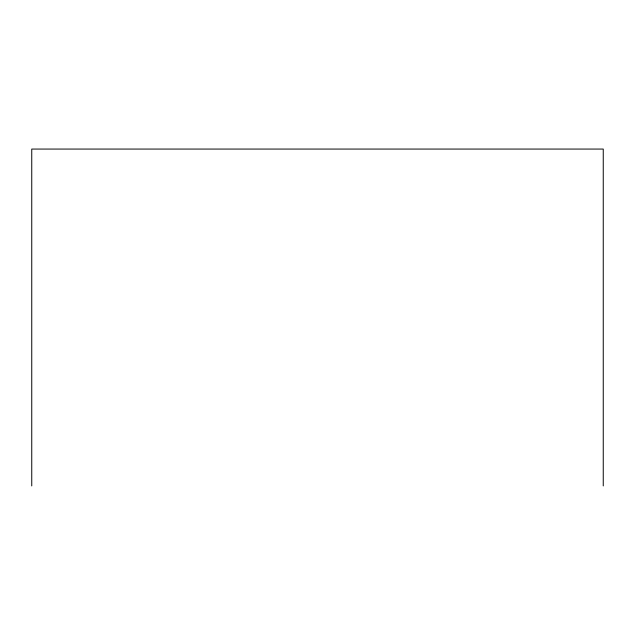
<?xml version="1.0" encoding="UTF-8"?>
<svg xmlns="http://www.w3.org/2000/svg" width="635" height="635" viewBox="0 0 635 635"><rect width="100%" height="100%" fill="white"/><g stroke="black" fill="none" stroke-linecap="round" stroke-linejoin="round"><path stroke-width="0.95" d="M603.25 485.934L603.25 149.066L31.75 149.066L31.75 485.934"/></g></svg>
